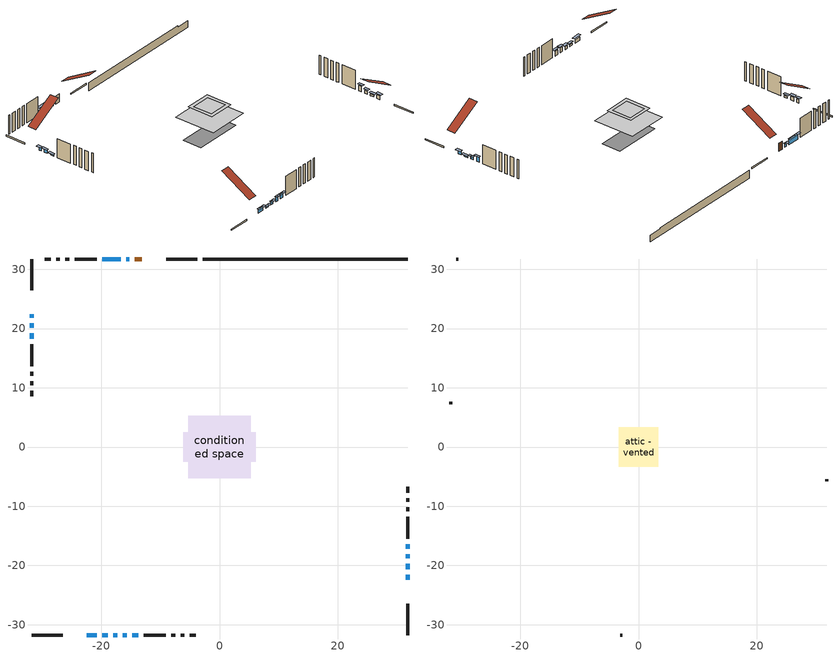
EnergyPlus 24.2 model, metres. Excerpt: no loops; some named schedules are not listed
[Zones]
conditioned space
 floor adiabatic (AdiabaticFloorConstruction): -5.23,-5.23 -5.23,5.23 5.23,5.23 5.23,-5.23 z2.89
 floor foundation (Slab1 construction): -6.13,-2.51 -6.13,2.51 6.13,2.51 6.13,-2.51 z-1.57
 wall outside (RimJoist1 construction): -3.74,31.73 -9.01,31.73 / -31.73,-31.73 -26.46,-31.73 / -31.73,31.73 -31.73,26.46 / 31.73,-31.73 31.73,-26.46 z0.45:0.75
 wall outside (AdiabaticWallConstruction 1): -13.1,31.73 -14.29,31.73 z0.45:2.48
 wall outside (AdiabaticWallConstruction): -31.73,22.37 -31.73,21.83 / -15.21,31.73 -15.75,31.73 z0.45:1.34; -22.37,-31.73 -20.74,-31.73 / -31.73,20.91 -31.73,20.09 / 31.73,-22.37 31.73,-21.55 z0.45:1.39; -19.81,-31.73 -18.9,-31.73 / 31.73,-20.63 31.73,-19.71 / -31.73,19.17 -31.73,18.25 z0.45:0.9; -17.97,-31.73 -17.22,-31.73 / 31.73,-18.78 31.73,-18.12 z0.45:1.24; -16.29,-31.73 -15.63,-31.73 / -14.7,-31.73 -13.73,-31.73 z0.45:1.65; 31.73,-17.19 31.73,-16.43 / -16.68,31.73 -19.78,31.73 z0.45:1.85
 wall outside (Wall1 construction): -20.71,31.73 -24.43,31.73 / -12.8,-31.73 -9.08,-31.73 / -31.73,17.32 -31.73,13.6 / 31.73,-15.5 31.73,-11.78 z0.45:5.33
 wall outside (Wall2 construction): -25.35,31.73 -26.02,31.73 / -8.15,-31.73 -7.49,-31.73 / -31.73,12.67 -31.73,12.01 / 31.73,-10.85 31.73,-10.19 z0.45:5.33
 wall outside (Wall3 construction): -26.95,31.73 -27.59,31.73 / -6.56,-31.73 -5.92,-31.73 / -31.73,11.08 -31.73,10.44 / 31.73,-9.26 31.73,-8.62 z0.45:5.33
 wall outside (Wall4 construction): -28.52,31.73 -29.49,31.73 / -4.99,-31.73 -4.02,-31.73 / -31.73,9.51 -31.73,8.53 / 31.73,-7.69 31.73,-6.72 z0.45:5.33
 wall foundation (FoundationWall1 construction): -2.81,31.73,-1.57 -2.81,31.73,0.45 28.28,31.73,0.45 28.28,31.73,0.1 31.73,31.73,0.1 31.73,31.73,-1.57
 window (WindowConstruction 9): -31.73,22.37 -31.73,21.83 z0.45:1.34
 window (WindowConstruction 6): -22.37,-31.73 -20.74,-31.73 z0.45:1.39
 window (WindowConstruction 7): -31.73,20.91 -31.73,20.09 z0.45:1.39
 window (WindowConstruction 8): 31.73,-22.37 31.73,-21.55 z0.45:1.39
 window (WindowConstruction 11): -19.81,-31.73 -18.9,-31.73 z0.45:0.9
 window (WindowConstruction 12): 31.73,-20.63 31.73,-19.71 z0.45:0.9
 window (WindowConstruction 13): -31.73,19.16 -31.73,18.25 z0.45:0.9
 window (WindowConstruction 10): -15.22,31.73 -15.75,31.73 z0.45:1.34
 window (WindowConstruction): -17.97,-31.73 -17.22,-31.73 z0.45:1.24
 window (WindowConstruction 1): -16.29,-31.73 -15.63,-31.73 z0.45:1.64
 window (WindowConstruction 2): 31.73,-18.78 31.73,-18.12 z0.45:1.24
 window (WindowConstruction 3): 31.73,-17.19 31.73,-16.43 z0.45:1.85
 window (WindowConstruction 4): -16.68,31.73 -19.78,31.73 z0.45:1.85
 window (WindowConstruction 5): -14.7,-31.73 -13.73,-31.73 z0.45:1.64
 door (Door): -13.1,31.73 -14.29,31.73 z0.45:2.48
 ceiling adiabatic (AdiabaticFloorConstruction): 5.23,-5.23 5.23,5.23 -5.23,5.23 -5.23,-5.23 z2.89
attic - vented
 floor to conditioned space (Floor1 construction Reversed): -2.47,-2.47 -2.47,2.47 2.47,2.47 2.47,-2.47 z5.33
 floor to conditioned space (Floor2 construction Reversed): -3.33,-3.33 -3.33,3.33 3.33,3.33 3.33,-3.33 z5.33
 wall outside (Wall5 construction): -30.42,31.73 -30.8,31.73 / -3.09,-31.73 -2.7,-31.73 / -31.73,7.61 -31.73,7.22 / 31.73,-5.79 31.73,-5.4 z0.45:5.33
 roof outside (Roof1 construction): -12.17,31.73,5.33 -12.17,24.02,9.83 -9.94,24.02,9.83 -9.94,31.73,5.33; -23.3,-31.73,5.33 -23.3,-24.02,9.83 -25.53,-24.02,9.83 -25.53,-31.73,5.33; -31.73,23.3,5.33 -24.02,23.3,9.83 -24.02,25.53,9.83 -31.73,25.53,5.33; 31.73,-23.3,5.33 24.02,-23.3,9.83 24.02,-25.53,9.83 31.73,-25.53,5.33
shading: -31.73,21.54 -31.73,22.67 -32.34,22.67 -32.34,21.54 z1.64; -20.44,-31.73 -22.67,-31.73 -22.67,-32.34 -20.44,-32.34 z1.69; -31.73,19.79 -31.73,21.2 -32.34,21.2 -32.34,19.79 z1.69; 31.73,-21.26 31.73,-22.67 32.34,-22.67 32.34,-21.26 z1.69; -18.6,-31.73 -20.11,-31.73 -20.11,-32.34 -18.6,-32.34 z1.19; 31.73,-19.41 31.73,-20.92 32.34,-20.92 32.34,-19.41 z1.19; -31.73,17.95 -31.73,19.46 -32.34,19.46 -32.34,17.95 z1.19; -16.05,31.73 -14.92,31.73 -14.92,32.34 -16.05,32.34 z1.64; -16.92,-31.73 -18.27,-31.73 -18.27,-32.34 -16.92,-32.34 z1.54; -15.33,-31.73 -16.59,-31.73 -16.59,-32.34 -15.33,-32.34 z1.94; 31.73,-17.82 31.73,-19.08 32.34,-19.08 32.34,-17.82 z1.54; 31.73,-16.13 31.73,-17.49 32.34,-17.49 32.34,-16.13 z2.14; -20.07,31.73 -16.38,31.73 -16.38,32.34 -20.07,32.34 z2.14; -13.43,-31.73 -15,-31.73 -15,-32.34 -13.43,-32.34 z1.94
[Building]
Building 1: Terrain=Suburbs
[Site:Location]
Summerside_PE: Latitude {deg}=46.44; Longitude {deg}=-63.84; Time Zone {hr}=-4; Elevation {m}=12; Keep Site Location Information=Yes
[Site:GroundTemperature:Shallow]
1.38966, -0.735561, -0.905757, 0.102771, 4.15145, 8.18127, 11.6749, 13.888, 14.0761, 12.276, 8.87149, 4.9653
[Site:WaterMainsTemperature]
Calculation Method=Schedule; Temperature Schedule=mains temperature schedule
[Material] Roughness=Rough; Thermal Absorptance=0.9
Name | Thickness {m} | Conductivity {W/m-K} | Density {kg/m3} | Specific Heat {J/kg-K} | Solar Absorptance | Visible Absorptance
asphalt or fiberglass shingles | 0.00635 | 0.162714 | 1121.4 | 1465.45 | 0.4 | 0.4
ceiling loosefill ins | 0.0846667 | 0.0480833 | 16.02 | 1046.75 | 0.7 | 0.7
ceiling stud and cavity | 0.1397 | 0.110344 | 65.682 | 1177.47 | 0.7 | 0.7
ceiling stud and cavity 1 | 0.1397 | 0.10943 | 65.682 | 1177.47 | 0.7 | 0.7
concrete 4.0 in. | 0.1016 | 1.803125 | 2242.8 | 837.4 | 0.7 | 0.7
concrete 8.0 in. | 0.2032 | 1.803125 | 2242.8 | 837.4 | 0.7 | 0.7
door material | 0.04445 | 0.0451087 | 512.64 | 1214.23 | 0.7 | 0.7
floor covering | 0.0127 | 0.0433444 | 54.468 | 1339.84 | 0.6 | 0.6
floor rigid ins; wall rigid ins 1 | 0.512978 | 0.029427 | 32.04 | 1214.23 | 0.7 | 0.7
floor stud and cavity | 0.1397 | 1.75129 | 37.0049 | 1207.88 | 0.7 | 0.7
furniture material conditioned space 1 | 0.1524 | 0.115458 | 640.8 | 1214.23 | 0.6 | 0.6
gypsum board | 0.0127 | 0.160291 | 801 | 837.4 | 0.6 | 0.6
gypsum board 1 | 0.00254 | 0.160291 | 801 | 837.4 | 0.6 | 0.6
osb sheathing 0.5 in. | 0.0127 | 0.115458 | 512.64 | 1214.23 | 0.7 | 0.7
osb sheathing 0.75 in. | 0.01905 | 0.115458 | 512.64 | 1214.23 | 0.7 | 0.7
osb sheathing 2.0 in. | 0.0508 | 0.115458 | 512.64 | 1214.23 | 0.7 | 0.7
rim joist rigid ins | 0.103632 | 0.029427 | 32.04 | 1214.23 | 0.7 | 0.7
rim joist stud and cavity | 0.0508 | 0.710944 | 125.044 | 1163.47 | 0.6 | 0.6
wall rigid ins | 0.051816 | 0.029427 | 32.04 | 1214.23 | 0.7 | 0.7
wall stud and cavity | 0.1397 | 0.244877 | 139.0536 | 1170.24 | 0.7 | 0.7
wall stud and cavity 1 | 0.1397 | 0.248715 | 139.0536 | 1170.24 | 0.7 | 0.7
wall stud and cavity 2 | 0.0889 | 0.400008 | 50.32683 | 1063.81 | 0.7 | 0.7
wall stud and cavity 3 | 0.1397 | 0.240424 | 139.0536 | 1170.24 | 0.7 | 0.7
wall stud and cavity 4 | 0.0889 | 6.1454 | 50.32683 | 1063.81 | 0.6 | 0.6
wall stud and cavity 5 | 0.0889 | 0.380278 | 52.3479 | 1209.89 | 0.7 | 0.7
wall stud and cavity 6 | 0.0889 | 0.391764 | 83.0341 | 1211.67 | 0.7 | 0.7
wood siding | 0.0254 | 0.102417 | 544.68 | 1172.36 | 0.4 | 0.4
wood siding 1 | 0.00254 | 0.102417 | 544.68 | 1172.36 | 0.4 | 0.4
wood siding 2; wood siding 3; wood siding 4 | 0.0254 | 0.102417 | 544.68 | 1172.36 | 0.7 | 0.7
[WindowMaterial:SimpleGlazingSystem]
Name | U-Factor {W/m2-K} | Solar Heat Gain Coefficient
WindowMaterial | 3.04795 | 0.47
WindowMaterial 1 | 3.01445 | 0.5
WindowMaterial 2 | 3.05079 | 0.45
WindowMaterial 3 | 2.99571 | 0.54
WindowMaterial 4 | 2.958238 | 0.6
WindowMaterial 5 | 3.026374 | 0.5
WindowMaterial 6 | 2.992306 | 0.59
WindowMaterial 7 | 3.05363 | 0.42
[Construction]
AdiabaticFloorConstruction: floor stud and cavity, floor rigid ins, osb sheathing 0.75 in., floor covering
AdiabaticWallConstruction: wood siding 3, wall rigid ins 1, wall stud and cavity 5, gypsum board
AdiabaticWallConstruction 1: wood siding 4, wall rigid ins 1, wall stud and cavity 5, gypsum board
Door: door material
Floor1 construction Reversed: gypsum board, ceiling stud and cavity, ceiling loosefill ins
Floor2 construction Reversed: gypsum board, ceiling stud and cavity 1, ceiling loosefill ins
FoundationWall1 construction: concrete 8.0 in.
furniture construction conditioned space 1: furniture material conditioned space 1
PartitionWallConstruction: gypsum board, wall stud and cavity 6, gypsum board
RimJoist1 construction: wood siding 2, rim joist rigid ins, osb sheathing 2.0 in., rim joist stud and cavity
Roof1 construction: asphalt or fiberglass shingles
Slab1 construction: concrete 4.0 in.
Wall1 construction: wood siding, wall rigid ins, osb sheathing 0.5 in., wall stud and cavity, gypsum board
Wall2 construction: wood siding, wall rigid ins, osb sheathing 0.5 in., wall stud and cavity 1, gypsum board
Wall3 construction: wood siding 1, wall stud and cavity 2, gypsum board 1
Wall4 construction: wood siding, wall rigid ins, osb sheathing 0.5 in., wall stud and cavity 3, gypsum board
Wall5 construction: wood siding 1, wall stud and cavity 4
WindowConstruction: WindowMaterial
WindowConstruction 1: WindowMaterial 1
WindowConstruction 10; WindowConstruction 9: WindowMaterial 6
WindowConstruction 11; WindowConstruction 12; WindowConstruction 13: WindowMaterial 7
WindowConstruction 2: WindowMaterial 2
WindowConstruction 3; WindowConstruction 5: WindowMaterial 3
WindowConstruction 4: WindowMaterial 4
WindowConstruction 6; WindowConstruction 7; WindowConstruction 8: WindowMaterial 5
[Zone] Multiplier=1; Part of Total Floor Area=Yes
Name | Volume {m3}
attic - vented | 47.9656
conditioned space | 386.3
[Space]
Name | Zone | Volume {m3}
attic - vented 1 | attic - vented | 47.9656
conditioned space 1 | conditioned space | 386.3
[ZoneInfiltration:EffectiveLeakageArea]
infil attic - vented 1: Zone or Space=attic - vented 1; Schedule=Always On Discrete; Effective Air Leakage Area {cm2}=2360.23; Stack Coefficient=0.000651921; Wind Coefficient=1.72511e-05
[ZoneMixing]
whole house fan mix: Zone or Space=attic - vented; Schedule=Always On Continuous; Design Flow Rate Calculation Method=Flow/Zone; Design Flow Rate {m3/s}=0; Source Zone or Space=conditioned space
[SurfaceProperty:ExposedFoundationPerimeter]
Slab1: Exposed Perimeter Calculation Method=TotalExposedPerimeter; Total Exposed Perimeter {m}=34.543
[InternalMass] Zone or ZoneList=conditioned space; Space or SpaceList=conditioned space 1
Name | Construction | Surface Area {m2}
furniture mass conditioned space 1 | furniture construction conditioned space 1 | 68.4198
partition wall mass | PartitionWallConstruction | 171.05
[Lights]
interior lighting: Zone or ZoneList or Space or SpaceList=conditioned space 1; Schedule=interior lighting schedule; Design Level Calculation Method=LightingLevel; Lighting Level {W}=343.2; Return Air Fraction=0; Fraction Radiant=0.6; Fraction Visible=0.2; Fraction Replaceable=1
[People]
occupants: Zone or ZoneList or Space or SpaceList=conditioned space 1; Number of People Schedule=occupants schedule; Number of People Calculation Method=People; Number of People=3; Fraction Radiant=0.314171; Sensible Heat Fraction=0.56303; Activity Level Schedule=occupants activity schedule; Carbon Dioxide Generation Rate {m3/s-W}=0; Enable ASHRAE 55 Comfort Warnings=No; Mean Radiant Temperature Calculation Type=EnclosureAveraged
[ElectricEquipment] Zone or ZoneList or Space or SpaceList=conditioned space 1; Design Level Calculation Method=EquipmentLevel
Name | Schedule | Design Level {W} | Fraction Latent | Fraction Radiant | Fraction Lost
clothes dryer | clothes dryer schedule | 140.772 | 0.015 | 0.081 | 0.85
clothes washer | clothes washer schedule | 32.1985 | 0.03 | 0.162 | 0.7
cooking range | cooking range schedule | 215.147 | 0.08 | 0.432 | 0.2
dishwasher | dishwasher schedule | 66.8632 | 0.3 | 0.18 | 0.4
fridge | fridge schedule | 72.9452 | 0 | 0.6 | 0
mech vent bath fan 0 | mech vent bath fan 0 schedule | 25.1 | 0 | 0 | 1
mech vent house fan | mech vent house fan schedule | 0 | 0 | 0 | 1
mech vent house fan cfis | mech vent house fan cfis schedule | 0 | 0 | 0 | 0
misc plug loads | misc plug loads schedule | 494.7 | 0.045 | 0.513 | 0.1
whole house fan | Always On Discrete | 0 | 0 | 0 | 1
[OtherEquipment] Zone or ZoneList or Space or SpaceList=conditioned space 1; Design Level Calculation Method=EquipmentLevel
Name | Fuel Type | Schedule | Design Level {W} | Fraction Latent | Fraction Radiant | Fraction Lost
clothes dryer 1 | Electricity | clothes dryer schedule | 0 | 0.015 | 0.081 | 0.85
cooking range 1 | Electricity | cooking range schedule | 0 | 0.08 | 0.432 | 0.2
general water use latent | None | general water use schedule | 62.594 | 1 | 0 | 0
general water use sensible | None | general water use schedule | -61.6891 | 0 | 0.6 | 0
mech vent house fan latent load | None | Always On Discrete | 0 | 1 | 0 | 0
mech vent house fan sensible load | None | Always On Discrete | 0 | 0 | 0 | 0
water heater energy adjustment1 | Electricity | Always On Discrete | 0.01 | 0 | 0 | 1
[ZoneInfiltration:DesignFlowRate] Zone or ZoneList or Space or SpaceList=conditioned space 1; Schedule=Always On Discrete; Design Flow Rate Calculation Method=Flow/Zone; Design Flow Rate {m3/s}=0
infil flow; natural vent flow; whole house fan flow
[Foundation:Kiva]
Foundation Kiva 1: Initial Indoor Air Temperature {C}=18; Wall Height Above Grade {m}=0.450007; Wall Depth Below Slab {m}=0.2032
[Foundation:Kiva:Settings]
Soil Conductivity {W/m-K}=0.849921; Soil Density {kg/m3}=1842.3; Soil Specific Heat {J/kg-K}=418.7; Ground Solar Absorptivity=0.9; Ground Thermal Absorptivity=0.9; Ground Surface Roughness {m}=0.03; Far-Field Width {m}=40; Deep-Ground Boundary Condition=ZeroFlux; Deep-Ground Depth {m}=40; Minimum Cell Dimension {m}=0.2; Maximum Cell Growth Coefficient=3; Simulation Timestep=Timestep
[Exterior:Lights]
exterior lighting: Schedule=exterior lighting schedule; Design Level {W}=75.6
[Schedule:Constant]
Name | Hourly Value
Always On Continuous; mech vent house fan schedule; mech vent house fan cfis schedule; Always On Discrete | 1
occupants activity schedule | 117.228
fridge schedule | 0
[Schedule:Week:Daily]
interior lighting schedule Week Rule - Jan1-Jan27: interior lighting schedule day, interior lighting schedule day, interior lighting schedule day, interior lighting schedule day, interior lighting schedule day, interior lighting schedule day, interior lighting schedule day, interior lighting schedule default day, interior lighting schedule default day, interior lighting schedule default day, interior lighting schedule default day, interior lighting schedule default day
interior lighting schedule Week Rule - Jan28-Feb3: interior lighting schedule day, interior lighting schedule day, interior lighting schedule day, interior lighting schedule day, interior lighting schedule day 1, interior lighting schedule day 1, interior lighting schedule day 1, interior lighting schedule default day, interior lighting schedule default day, interior lighting schedule default day, interior lighting schedule default day, interior lighting schedule default day
interior lighting schedule Week Rule - Feb4-Feb24: interior lighting schedule day 1, interior lighting schedule day 1, interior lighting schedule day 1, interior lighting schedule day 1, interior lighting schedule day 1, interior lighting schedule day 1, interior lighting schedule day 1, interior lighting schedule default day, interior lighting schedule default day, interior lighting schedule default day, interior lighting schedule default day, interior lighting schedule default day
interior lighting schedule Week Rule - Feb25-Mar3: interior lighting schedule day 1, interior lighting schedule day 1, interior lighting schedule day 1, interior lighting schedule day 1, interior lighting schedule day 2, interior lighting schedule day 2, interior lighting schedule day 2, interior lighting schedule default day, interior lighting schedule default day, interior lighting schedule default day, interior lighting schedule default day, interior lighting schedule default day
interior lighting schedule Week Rule - Mar4-Mar31: interior lighting schedule day 2, interior lighting schedule day 2, interior lighting schedule day 2, interior lighting schedule day 2, interior lighting schedule day 2, interior lighting schedule day 2, interior lighting schedule day 2, interior lighting schedule default day, interior lighting schedule default day, interior lighting schedule default day, interior lighting schedule default day, interior lighting schedule default day
interior lighting schedule Week Rule - Apr1-Apr28: interior lighting schedule day 3, interior lighting schedule day 3, interior lighting schedule day 3, interior lighting schedule day 3, interior lighting schedule day 3, interior lighting schedule day 3, interior lighting schedule day 3, interior lighting schedule default day, interior lighting schedule default day, interior lighting schedule default day, interior lighting schedule default day, interior lighting schedule default day
interior lighting schedule Week Rule - Apr29-May5: interior lighting schedule day 3, interior lighting schedule day 3, interior lighting schedule day 4, interior lighting schedule day 4, interior lighting schedule day 4, interior lighting schedule day 4, interior lighting schedule day 4, interior lighting schedule default day, interior lighting schedule default day, interior lighting schedule default day, interior lighting schedule default day, interior lighting schedule default day
interior lighting schedule Week Rule - May6-May26: interior lighting schedule day 4, interior lighting schedule day 4, interior lighting schedule day 4, interior lighting schedule day 4, interior lighting schedule day 4, interior lighting schedule day 4, interior lighting schedule day 4, interior lighting schedule default day, interior lighting schedule default day, interior lighting schedule default day, interior lighting schedule default day, interior lighting schedule default day
interior lighting schedule Week Rule - May27-Jun2: interior lighting schedule day 4, interior lighting schedule day 4, interior lighting schedule day 4, interior lighting schedule day 4, interior lighting schedule day 4, interior lighting schedule day 5, interior lighting schedule day 5, interior lighting schedule default day, interior lighting schedule default day, interior lighting schedule default day, interior lighting schedule default day, interior lighting schedule default day
interior lighting schedule Week Rule - Jun3-Jun30: interior lighting schedule day 5, interior lighting schedule day 5, interior lighting schedule day 5, interior lighting schedule day 5, interior lighting schedule day 5, interior lighting schedule day 5, interior lighting schedule day 5, interior lighting schedule default day, interior lighting schedule default day, interior lighting schedule default day, interior lighting schedule default day, interior lighting schedule default day
interior lighting schedule Week Rule - Jul1-Jul28: interior lighting schedule day 6, interior lighting schedule day 6, interior lighting schedule day 6, interior lighting schedule day 6, interior lighting schedule day 6, interior lighting schedule day 6, interior lighting schedule day 6, interior lighting schedule default day, interior lighting schedule default day, interior lighting schedule default day, interior lighting schedule default day, interior lighting schedule default day
interior lighting schedule Week Rule - Jul29-Aug4: interior lighting schedule day 6, interior lighting schedule day 6, interior lighting schedule day 6, interior lighting schedule day 7, interior lighting schedule day 7, interior lighting schedule day 7, interior lighting schedule day 7, interior lighting schedule default day, interior lighting schedule default day, interior lighting schedule default day, interior lighting schedule default day, interior lighting schedule default day
interior lighting schedule Week Rule - Aug5-Aug25: interior lighting schedule day 7, interior lighting schedule day 7, interior lighting schedule day 7, interior lighting schedule day 7, interior lighting schedule day 7, interior lighting schedule day 7, interior lighting schedule day 7, interior lighting schedule default day, interior lighting schedule default day, interior lighting schedule default day, interior lighting schedule default day, interior lighting schedule default day
interior lighting schedule Week Rule - Aug26-Sep1: interior lighting schedule day 7, interior lighting schedule day 7, interior lighting schedule day 7, interior lighting schedule day 7, interior lighting schedule day 7, interior lighting schedule day 7, interior lighting schedule day 8, interior lighting schedule default day, interior lighting schedule default day, interior lighting schedule default day, interior lighting schedule default day, interior lighting schedule default day
interior lighting schedule Week Rule - Sep2-Sep29: interior lighting schedule day 8, interior lighting schedule day 8, interior lighting schedule day 8, interior lighting schedule day 8, interior lighting schedule day 8, interior lighting schedule day 8, interior lighting schedule day 8, interior lighting schedule default day, interior lighting schedule default day, interior lighting schedule default day, interior lighting schedule default day, interior lighting schedule default day
interior lighting schedule Week Rule - Sep30-Oct6: interior lighting schedule day 8, interior lighting schedule day 9, interior lighting schedule day 9, interior lighting schedule day 9, interior lighting schedule day 9, interior lighting schedule day 9, interior lighting schedule day 9, interior lighting schedule default day, interior lighting schedule default day, interior lighting schedule default day, interior lighting schedule default day, interior lighting schedule default day
interior lighting schedule Week Rule - Oct7-Oct27: interior lighting schedule day 9, interior lighting schedule day 9, interior lighting schedule day 9, interior lighting schedule day 9, interior lighting schedule day 9, interior lighting schedule day 9, interior lighting schedule day 9, interior lighting schedule default day, interior lighting schedule default day, interior lighting schedule default day, interior lighting schedule default day, interior lighting schedule default day
interior lighting schedule Week Rule - Oct28-Nov3: interior lighting schedule day 9, interior lighting schedule day 9, interior lighting schedule day 9, interior lighting schedule day 9, interior lighting schedule day 10, interior lighting schedule day 10, interior lighting schedule day 10, interior lighting schedule default day, interior lighting schedule default day, interior lighting schedule default day, interior lighting schedule default day, interior lighting schedule default day
interior lighting schedule Week Rule - Nov4-Nov24: interior lighting schedule day 10, interior lighting schedule day 10, interior lighting schedule day 10, interior lighting schedule day 10, interior lighting schedule day 10, interior lighting schedule day 10, interior lighting schedule day 10, interior lighting schedule default day, interior lighting schedule default day, interior lighting schedule default day, interior lighting schedule default day, interior lighting schedule default day
interior lighting schedule Week Rule - Nov25-Dec1: interior lighting schedule day 10, interior lighting schedule day 10, interior lighting schedule day 10, interior lighting schedule day 10, interior lighting schedule day 10, interior lighting schedule day 10, interior lighting schedule day 11, interior lighting schedule default day, interior lighting schedule default day, interior lighting schedule default day, interior lighting schedule default day, interior lighting schedule default day
interior lighting schedule Week Rule - Dec2-Dec31: interior lighting schedule day 11, interior lighting schedule day 11, interior lighting schedule day 11, interior lighting schedule day 11, interior lighting schedule day 11, interior lighting schedule day 11, interior lighting schedule day 11, interior lighting schedule default day, interior lighting schedule default day, interior lighting schedule default day, interior lighting schedule default day, interior lighting schedule default day
occupants schedule Week Rule - Jan1-Dec31: occupants schedule day, occupants schedule day, occupants schedule day, occupants schedule day, occupants schedule day, occupants schedule day, occupants schedule day, occupants schedule default day, occupants schedule default day, occupants schedule default day, occupants schedule default day, occupants schedule default day
clothes dryer schedule Week Rule - Jan1-Dec31: clothes dryer schedule day, clothes dryer schedule day, clothes dryer schedule day, clothes dryer schedule day, clothes dryer schedule day, clothes dryer schedule day, clothes dryer schedule day, clothes dryer schedule default day, clothes dryer schedule default day, clothes dryer schedule default day, clothes dryer schedule default day, clothes dryer schedule default day
clothes washer schedule Week Rule - Jan1-Dec31: clothes washer schedule day, clothes washer schedule day, clothes washer schedule day, clothes washer schedule day, clothes washer schedule day, clothes washer schedule day, clothes washer schedule day, clothes washer schedule default day, clothes washer schedule default day, clothes washer schedule default day, clothes washer schedule default day, clothes washer schedule default day
cooking range schedule Week Rule - Jan1-Dec31: cooking range schedule day, cooking range schedule day, cooking range schedule day, cooking range schedule day, cooking range schedule day, cooking range schedule day, cooking range schedule day, cooking range schedule default day, cooking range schedule default day, cooking range schedule default day, cooking range schedule default day, cooking range schedule default day
dishwasher schedule Week Rule - Jan1-Dec31: dishwasher schedule day, dishwasher schedule day, dishwasher schedule day, dishwasher schedule day, dishwasher schedule day, dishwasher schedule day, dishwasher schedule day, dishwasher schedule default day, dishwasher schedule default day, dishwasher schedule default day, dishwasher schedule default day, dishwasher schedule default day
mech vent bath fan 0 schedule Week Rule - Jan1-Dec31: mech vent bath fan 0 schedule day, mech vent bath fan 0 schedule day, mech vent bath fan 0 schedule day, mech vent bath fan 0 schedule day, mech vent bath fan 0 schedule day, mech vent bath fan 0 schedule day, mech vent bath fan 0 schedule day, mech vent bath fan 0 schedule default day, mech vent bath fan 0 schedule default day, mech vent bath fan 0 schedule default day, mech vent bath fan 0 schedule default day, mech vent bath fan 0 schedule default day
misc plug loads schedule Week Rule - Jan1-Dec31: misc plug loads schedule day, misc plug loads schedule day, misc plug loads schedule day, misc plug loads schedule day, misc plug loads schedule day, misc plug loads schedule day, misc plug loads schedule day, misc plug loads schedule default day, misc plug loads schedule default day, misc plug loads schedule default day, misc plug loads schedule default day, misc plug loads schedule default day
general water use schedule Week Rule - Jan1-Dec31: general water use schedule day, general water use schedule day, general water use schedule day, general water use schedule day, general water use schedule day, general water use schedule day, general water use schedule day, general water use schedule default day, general water use schedule default day, general water use schedule default day, general water use schedule default day, general water use schedule default day
exterior lighting schedule Week Rule - Jan1-Jan27: exterior lighting schedule day, exterior lighting schedule day, exterior lighting schedule day, exterior lighting schedule day, exterior lighting schedule day, exterior lighting schedule day, exterior lighting schedule day, exterior lighting schedule default day, exterior lighting schedule default day, exterior lighting schedule default day, exterior lighting schedule default day, exterior lighting schedule default day
exterior lighting schedule Week Rule - Jan28-Feb3: exterior lighting schedule day, exterior lighting schedule day, exterior lighting schedule day, exterior lighting schedule day, exterior lighting schedule day 1, exterior lighting schedule day 1, exterior lighting schedule day 1, exterior lighting schedule default day, exterior lighting schedule default day, exterior lighting schedule default day, exterior lighting schedule default day, exterior lighting schedule default day
exterior lighting schedule Week Rule - Feb4-Feb24: exterior lighting schedule day 1, exterior lighting schedule day 1, exterior lighting schedule day 1, exterior lighting schedule day 1, exterior lighting schedule day 1, exterior lighting schedule day 1, exterior lighting schedule day 1, exterior lighting schedule default day, exterior lighting schedule default day, exterior lighting schedule default day, exterior lighting schedule default day, exterior lighting schedule default day
exterior lighting schedule Week Rule - Feb25-Mar3: exterior lighting schedule day 1, exterior lighting schedule day 1, exterior lighting schedule day 1, exterior lighting schedule day 1, exterior lighting schedule day 2, exterior lighting schedule day 2, exterior lighting schedule day 2, exterior lighting schedule default day, exterior lighting schedule default day, exterior lighting schedule default day, exterior lighting schedule default day, exterior lighting schedule default day
exterior lighting schedule Week Rule - Mar4-Mar31: exterior lighting schedule day 2, exterior lighting schedule day 2, exterior lighting schedule day 2, exterior lighting schedule day 2, exterior lighting schedule day 2, exterior lighting schedule day 2, exterior lighting schedule day 2, exterior lighting schedule default day, exterior lighting schedule default day, exterior lighting schedule default day, exterior lighting schedule default day, exterior lighting schedule default day
exterior lighting schedule Week Rule - Apr1-Apr28: exterior lighting schedule day 3, exterior lighting schedule day 3, exterior lighting schedule day 3, exterior lighting schedule day 3, exterior lighting schedule day 3, exterior lighting schedule day 3, exterior lighting schedule day 3, exterior lighting schedule default day, exterior lighting schedule default day, exterior lighting schedule default day, exterior lighting schedule default day, exterior lighting schedule default day
exterior lighting schedule Week Rule - Apr29-May5: exterior lighting schedule day 3, exterior lighting schedule day 3, exterior lighting schedule day 4, exterior lighting schedule day 4, exterior lighting schedule day 4, exterior lighting schedule day 4, exterior lighting schedule day 4, exterior lighting schedule default day, exterior lighting schedule default day, exterior lighting schedule default day, exterior lighting schedule default day, exterior lighting schedule default day
exterior lighting schedule Week Rule - May6-May26: exterior lighting schedule day 4, exterior lighting schedule day 4, exterior lighting schedule day 4, exterior lighting schedule day 4, exterior lighting schedule day 4, exterior lighting schedule day 4, exterior lighting schedule day 4, exterior lighting schedule default day, exterior lighting schedule default day, exterior lighting schedule default day, exterior lighting schedule default day, exterior lighting schedule default day
exterior lighting schedule Week Rule - May27-Jun2: exterior lighting schedule day 4, exterior lighting schedule day 4, exterior lighting schedule day 4, exterior lighting schedule day 4, exterior lighting schedule day 4, exterior lighting schedule day 5, exterior lighting schedule day 5, exterior lighting schedule default day, exterior lighting schedule default day, exterior lighting schedule default day, exterior lighting schedule default day, exterior lighting schedule default day
exterior lighting schedule Week Rule - Jun3-Jun30: exterior lighting schedule day 5, exterior lighting schedule day 5, exterior lighting schedule day 5, exterior lighting schedule day 5, exterior lighting schedule day 5, exterior lighting schedule day 5, exterior lighting schedule day 5, exterior lighting schedule default day, exterior lighting schedule default day, exterior lighting schedule default day, exterior lighting schedule default day, exterior lighting schedule default day
exterior lighting schedule Week Rule - Jul1-Jul28: exterior lighting schedule day 6, exterior lighting schedule day 6, exterior lighting schedule day 6, exterior lighting schedule day 6, exterior lighting schedule day 6, exterior lighting schedule day 6, exterior lighting schedule day 6, exterior lighting schedule default day, exterior lighting schedule default day, exterior lighting schedule default day, exterior lighting schedule default day, exterior lighting schedule default day
exterior lighting schedule Week Rule - Jul29-Aug4: exterior lighting schedule day 6, exterior lighting schedule day 6, exterior lighting schedule day 6, exterior lighting schedule day 7, exterior lighting schedule day 7, exterior lighting schedule day 7, exterior lighting schedule day 7, exterior lighting schedule default day, exterior lighting schedule default day, exterior lighting schedule default day, exterior lighting schedule default day, exterior lighting schedule default day
exterior lighting schedule Week Rule - Aug5-Aug25: exterior lighting schedule day 7, exterior lighting schedule day 7, exterior lighting schedule day 7, exterior lighting schedule day 7, exterior lighting schedule day 7, exterior lighting schedule day 7, exterior lighting schedule day 7, exterior lighting schedule default day, exterior lighting schedule default day, exterior lighting schedule default day, exterior lighting schedule default day, exterior lighting schedule default day
exterior lighting schedule Week Rule - Aug26-Sep1: exterior lighting schedule day 7, exterior lighting schedule day 7, exterior lighting schedule day 7, exterior lighting schedule day 7, exterior lighting schedule day 7, exterior lighting schedule day 7, exterior lighting schedule day 8, exterior lighting schedule default day, exterior lighting schedule default day, exterior lighting schedule default day, exterior lighting schedule default day, exterior lighting schedule default day
exterior lighting schedule Week Rule - Sep2-Sep29: exterior lighting schedule day 8, exterior lighting schedule day 8, exterior lighting schedule day 8, exterior lighting schedule day 8, exterior lighting schedule day 8, exterior lighting schedule day 8, exterior lighting schedule day 8, exterior lighting schedule default day, exterior lighting schedule default day, exterior lighting schedule default day, exterior lighting schedule default day, exterior lighting schedule default day
[Schedule:Year]
interior lighting schedule: interior lighting schedule Week Rule - Jan1-Jan27, 1, 1, 1, 27, interior lighting schedule Week Rule - Jan28-Feb3, 1, 28, 2, 3, interior lighting schedule Week Rule - Feb4-Feb24, 2, 4, 2, 24, interior lighting schedule Week Rule - Feb25-Mar3, 2, 25, 3, 3, interior lighting schedule Week Rule - Mar4-Mar31, 3, 4, 3, 31, interior lighting schedule Week Rule - Apr1-Apr28, 4, 1, 4, 28, interior lighting schedule Week Rule - Apr29-May5, 4, 29, 5, 5, interior lighting schedule Week Rule - May6-May26, 5, 6, 5, 26, interior lighting schedule Week Rule - May27-Jun2, 5, 27, 6, 2, interior lighting schedule Week Rule - Jun3-Jun30, 6, 3, 6, 30, interior lighting schedule Week Rule - Jul1-Jul28, 7, 1, 7, 28, interior lighting schedule Week Rule - Jul29-Aug4, 7, 29, 8, 4, interior lighting schedule Week Rule - Aug5-Aug25, 8, 5, 8, 25, interior lighting schedule Week Rule - Aug26-Sep1, 8, 26, 9, 1, interior lighting schedule Week Rule - Sep2-Sep29, 9, 2, 9, 29, interior lighting schedule Week Rule - Sep30-Oct6, 9, 30, 10, 6, interior lighting schedule Week Rule - Oct7-Oct27, 10, 7, 10, 27, interior lighting schedule Week Rule - Oct28-Nov3, 10, 28, 11, 3, interior lighting schedule Week Rule - Nov4-Nov24, 11, 4, 11, 24, interior lighting schedule Week Rule - Nov25-Dec1, 11, 25, 12, 1, interior lighting schedule Week Rule - Dec2-Dec31, 12, 2, 12, 31
occupants schedule: occupants schedule Week Rule - Jan1-Dec31, 1, 1, 12, 31
clothes dryer schedule: clothes dryer schedule Week Rule - Jan1-Dec31, 1, 1, 12, 31
clothes washer schedule: clothes washer schedule Week Rule - Jan1-Dec31, 1, 1, 12, 31
cooking range schedule: cooking range schedule Week Rule - Jan1-Dec31, 1, 1, 12, 31
dishwasher schedule: dishwasher schedule Week Rule - Jan1-Dec31, 1, 1, 12, 31
mech vent bath fan 0 schedule: mech vent bath fan 0 schedule Week Rule - Jan1-Dec31, 1, 1, 12, 31
misc plug loads schedule: misc plug loads schedule Week Rule - Jan1-Dec31, 1, 1, 12, 31
general water use schedule: general water use schedule Week Rule - Jan1-Dec31, 1, 1, 12, 31
exterior lighting schedule: exterior lighting schedule Week Rule - Jan1-Jan27, 1, 1, 1, 27, exterior lighting schedule Week Rule - Jan28-Feb3, 1, 28, 2, 3, exterior lighting schedule Week Rule - Feb4-Feb24, 2, 4, 2, 24, exterior lighting schedule Week Rule - Feb25-Mar3, 2, 25, 3, 3, exterior lighting schedule Week Rule - Mar4-Mar31, 3, 4, 3, 31, exterior lighting schedule Week Rule - Apr1-Apr28, 4, 1, 4, 28, exterior lighting schedule Week Rule - Apr29-May5, 4, 29, 5, 5, exterior lighting schedule Week Rule - May6-May26, 5, 6, 5, 26, exterior lighting schedule Week Rule - May27-Jun2, 5, 27, 6, 2, exterior lighting schedule Week Rule - Jun3-Jun30, 6, 3, 6, 30, exterior lighting schedule Week Rule - Jul1-Jul28, 7, 1, 7, 28, exterior lighting schedule Week Rule - Jul29-Aug4, 7, 29, 8, 4, exterior lighting schedule Week Rule - Aug5-Aug25, 8, 5, 8, 25, exterior lighting schedule Week Rule - Aug26-Sep1, 8, 26, 9, 1, exterior lighting schedule Week Rule - Sep2-Sep29, 9, 2, 9, 29, exterior lighting schedule Week Rule - Sep30-Oct6, 9, 30, 10, 6, exterior lighting schedule Week Rule - Oct7-Oct27, 10, 7, 10, 27, exterior lighting schedule Week Rule - Oct28-Nov3, 10, 28, 11, 3, exterior lighting schedule Week Rule - Nov4-Nov24, 11, 4, 11, 24, exterior lighting schedule Week Rule - Nov25-Dec1, 11, 25, 12, 1, exterior lighting schedule Week Rule - Dec2-Dec31, 12, 2, 12, 31
[Schedule:Compact]
mains temperature schedule: Through: 01/01, For: AllDays, Until: 24:00, 6.13167, Through: 01/02, For: AllDays, Until: 24:00, 6.06056, Through: 01/03, For: AllDays, Until: 24:00, 5.99111, Through: 01/04, For: AllDays, Until: 24:00, 5.92278, Through: 01/05, For: AllDays, Until: 24:00, 5.85556, Through: 01/06, For: AllDays, Until: 24:00, 5.78944, Through: 01/07, For: AllDays, Until: 24:00, 5.725, Through: 01/08, For: AllDays, Until: 24:00, 5.66111, Through: 01/09, For: AllDays, Until: 24:00, 5.59833, Through: 01/10, For: AllDays, Until: 24:00, 5.53722, Through: 01/11, For: AllDays, Until: 24:00, 5.47722, Through: 01/12, For: AllDays, Until: 24:00, 5.41833, Through: 01/13, For: AllDays, Until: 24:00, 5.36111, Through: 01/14, For: AllDays, Until: 24:00, 5.305, Through: 01/15, For: AllDays, Until: 24:00, 5.25, Through: 01/16, For: AllDays, Until: 24:00, 5.19667, Through: 01/17, For: AllDays, Until: 24:00, 5.14444, Through: 01/18, For: AllDays, Until: 24:00, 5.09389, Through: 01/19, For: AllDays, Until: 24:00, 5.04444, Through: 01/20, For: AllDays, Until: 24:00, 4.99611, Through: 01/21, For: AllDays, Until: 24:00, 4.94944, Through: 01/22, For: AllDays, Until: 24:00, 4.90444, Through: 01/23, For: AllDays, Until: 24:00, 4.86056, Through: 01/24, For: AllDays, Until: 24:00, 4.81833, Through: 01/25, For: AllDays, Until: 24:00, 4.77778, Through: 01/26, For: AllDays, Until: 24:00, 4.73833, Through: 01/27, For: AllDays, Until: 24:00, 4.70056, Through: 01/28, For: AllDays, Until: 24:00, 4.66389, Through: 01/29, For: AllDays, Until: 24:00, 4.62889, Through: 01/30, For: AllDays, Until: 24:00, 4.59556, Through: 01/31, For: AllDays, Until: 24:00, 4.56389, Through: 02/01, For: AllDays, Until: 24:00, 4.53389, Through: 02/02, For: AllDays, Until: 24:00, 4.505, Through: 02/03, For: AllDays, Until: 24:00, 4.47778, Through: 02/04, For: AllDays, Until: 24:00, 4.45222, Through: 02/05, For: AllDays, Until: 24:00, 4.42778, Through: 02/06, For: AllDays, Until: 24:00, 4.40556, Through: 02/07, For: AllDays, Until: 24:00, 4.38444, Through: 02/08, For: AllDays, Until: 24:00, 4.36556, Through: 02/09, For: AllDays, Until: 24:00, 4.34778, Through: 02/10, For: AllDays, Until: 24:00, 4.33167, Through: 02/11, For: AllDays, Until: 24:00, 4.31722, Through: 02/12, For: AllDays, Until: 24:00, 4.30444, Through: 02/13, For: AllDays, Until: 24:00, 4.29278, Through: 02/14, For: AllDays, Until: 24:00, 4.28333, Through: 02/15, For: AllDays, Until: 24:00, 4.275, Through: 02/16, For: AllDays, Until: 24:00, 4.26889, Through: 02/17, For: AllDays, Until: 24:00, 4.26389, Through: 02/18, For: AllDays, Until: 24:00, 4.26111, Through: 02/19, For: AllDays, Until: 24:00, 4.25944, Through: 02/20, For: AllDays, Until: 24:00, 4.25944, Through: 02/21, For: AllDays, Until: 24:00, 4.26111, Through: 02/22, For: AllDays, Until: 24:00, 4.26444, Through: 02/23, For: AllDays, Until: 24:00, 4.26944, Through: 02/24, For: AllDays, Until: 24:00, 4.27611, Through: 02/25, For: AllDays, Until: 24:00, 4.28444, Through: 02/26, For: AllDays, Until: 24:00, 4.29444, Through: 02/27, For: AllDays, Until: 24:00, 4.30556, Through: 02/28, For: AllDays, Until: 24:00, 4.31889, Through: 03/01, For: AllDays, Until: 24:00, 4.33333, Through: 03/02, For: AllDays, Until: 24:00, 4.35, Through: 03/03, For: AllDays, Until: 24:00, 4.36778, Through: 03/04, For: AllDays, Until: 24:00, 4.38722, Through: 03/05, For: AllDays, Until: 24:00, 4.40833, Through: 03/06, For: AllDays, Until: 24:00, 4.43111, Through: 03/07, For: AllDays, Until: 24:00, 4.455, Through: 03/08, For: AllDays, Until: 24:00, 4.48111, Through: 03/09, For: AllDays, Until: 24:00, 4.50833, Through: 03/10, For: AllDays, Until: 24:00, 4.53722, Through: 03/11, For: AllDays, Until: 24:00, 4.56778, Through: 03/12, For: AllDays, Until: 24:00, 4.59944, Through: 03/13, For: AllDays, Until: 24:00, 4.63333, Through: 03/14, For: AllDays, Until: 24:00, 4.66833, Through: 03/15, For: AllDays, Until: 24:00, 4.705, Through: 03/16, For: AllDays, Until: 24:00, 4.74278, Through: 03/17, For: AllDays, Until: 24:00, 4.78222, Through: 03/18, For: AllDays, Until: 24:00, 4.82333, Through: 03/19, For: AllDays, Until: 24:00, 4.86611, Through: 03/20, For: AllDays, Until: 24:00, 4.91, Through: 03/21, For: AllDays, Until: 24:00, 4.955, Through: 03/22, For: AllDays, Until: 24:00, 5.00167, Through: 03/23, For: AllDays, Until: 24:00, 5.05, Through: 03/24, For: AllDays, Until: 24:00, 5.09944, Through: 03/25, For: AllDays, Until: 24:00, 5.15056, Through: 03/26, For: AllDays, Until: 24:00, 5.20278, Through: 03/27, For: AllDays, Until: 24:00, 5.25667, Through: 03/28, For: AllDays, Until: 24:00, 5.31167, Through: 03/29, For: AllDays, Until: 24:00, 5.36778, Through: 03/30, For: AllDays, Until: 24:00, 5.42556, Through: 03/31, For: AllDays, Until: 24:00, 5.48444, Through: 04/01, For: AllDays, Until: 24:00, 5.54444, Through: 04/02, For: AllDays, Until: 24:00, 5.60611, Through: 04/03, For: AllDays, Until: 24:00, 5.66889, Through: 04/04, For: AllDays, Until: 24:00, 5.73278, Through: 04/05, For: AllDays, Until: 24:00, 5.79778, Through: 04/06, For: AllDays, Until: 24:00, 5.86389, Through: 04/07, For: AllDays, Until: 24:00, 5.93111, Through: 04/08, For: AllDays, Until: 24:00, 5.99944, Through: 04/09, For: AllDays, Until: 24:00, 6.06944, Through: 04/10, For: AllDays, Until: 24:00, 6.14, Through: 04/11, For: AllDays, Until: 24:00, 6.21167, Through: 04/12, For: AllDays, Until: 24:00, 6.28444, Through: 04/13, For: AllDays, Until: 24:00, 6.35833, Through: 04/14, For: AllDays, Until: 24:00, 6.43333, Through: 04/15, For: AllDays, Until: 24:00, 6.50889, Through: 04/16, For: AllDays, Until: 24:00, 6.58611, Through: 04/17, For: AllDays, Until: 24:00, 6.66333, Through: 04/18, For: AllDays, Until: 24:00, 6.74222, Through: 04/19, For: AllDays, Until: 24:00, 6.82167, Through: 04/20, For: AllDays, Until: 24:00, 6.90222, Through: 04/21, For: AllDays, Until: 24:00, 6.98333, Through: 04/22, For: AllDays, Until: 24:00, 7.06556, Through: 04/23, For: AllDays, Until: 24:00, 7.14833, Through: 04/24, For: AllDays, Until: 24:00, 7.23222, Through: 04/25, For: AllDays, Until: 24:00, 7.31667, Through: 04/26, For: AllDays, Until: 24:00, 7.40167, Through: 04/27, For: AllDays, Until: 24:00, 7.48722, Through: 04/28, For: AllDays, Until: 24:00, 7.57389, Through: 04/29, For: AllDays, Until: 24:00, 7.66111, Through: 04/30, For: AllDays, Until: 24:00, 7.74889, Through: 05/01, For: AllDays, Until: 24:00, 7.83722, Through: 05/02, For: AllDays, Until: 24:00, 7.92611, Through: 05/03, For: AllDays, Until: 24:00, 8.01556, Through: 05/04, For: AllDays, Until: 24:00, 8.10556, Through: 05/05, For: AllDays, Until: 24:00, 8.19611, Through: 05/06, For: AllDays, Until: 24:00, 8.28667, Through: 05/07, For: AllDays, Until: 24:00, 8.37833, Through: 05/08, For: AllDays, Until: 24:00, 8.47, Through: 05/09, For: AllDays, Until: 24:00, 8.56222, Through: 05/10, For: AllDays, Until: 24:00, 8.65444, Through: 05/11, For: AllDays, Until: 24:00, 8.74722, Through: 05/12, For: AllDays, Until: 24:00, 8.84056, Through: 05/13, For: AllDays, Until: 24:00, 8.93389, Through: 05/14, For: AllDays, Until: 24:00, 9.02778, Through: 05/15, For: AllDays, Until: 24:00, 9.12167, Through: 05/16, For: AllDays, Until: 24:00, 9.21556, Through: 05/17, For: AllDays, Until: 24:00, 9.31, Through: 05/18, For: AllDays, Until: 24:00, 9.40389, Through: 05/19, For: AllDays, Until: 24:00, 9.49833, Through: 05/20, For: AllDays, Until: 24:00, 9.59278, Through: 05/21, For: AllDays, Until: 24:00, 9.68778, Through: 05/22, For: AllDays, Until: 24:00, 9.78222, Through: 05/23, For: AllDays, Until: 24:00, 9.87667, Through: 05/24, For: AllDays, Until: 24:00, 9.97111, Through: 05/25, For: AllDays, Until: 24:00, 10.0656, Through: 05/26, For: AllDays, Until: 24:00, 10.16, Through: 05/27, For: AllDays, Until: 24:00, 10.2544, Through: 05/28, For: AllDays, Until: 24:00, 10.3483, Through: 05/29, For: AllDays, Until: 24:00, 10.4422, Through: 05/30, For: AllDays, Until: 24:00, 10.5361, Through: 05/31, For: AllDays, Until: 24:00, 10.6294, Through: 06/01, For: AllDays, Until: 24:00, 10.7228, Through: 06/02, For: AllDays, Until: 24:00, 10.8161, Through: 06/03, For: AllDays, Until: 24:00, 10.9083, Through: 06/04, For: AllDays, Until: 24:00, 11.0011, Through: 06/05, For: AllDays, Until: 24:00, 11.0928, Through: 06/06, For: AllDays, Until: 24:00, 11.1844, Through: 06/07, For: AllDays, Until: 24:00, 11.2756, Through: 06/08, For: AllDays, Until: 24:00, 11.3661, Through: 06/09, For: AllDays, Until: 24:00, 11.4561, Through: 06/10, For: AllDays, Until: 24:00, 11.5461, Through: 06/11, For: AllDays, Until: 24:00, 11.635, Through: 06/12, For: AllDays, Until: 24:00, 11.7239, Through: 06/13, For: AllDays, Until: 24:00, 11.8117, Through: 06/14, For: AllDays, Until: 24:00, 11.8994, Through: 06/15, For: AllDays, Until: 24:00, 11.9861, Through: 06/16, For: AllDays, Until: 24:00, 12.0722, Through: 06/17, For: AllDays, Until: 24:00, 12.1572, Through: 06/18, For: AllDays, Until: 24:00, 12.2422, Through: 06/19, For: AllDays, Until: 24:00, 12.3261, Through: 06/20, For: AllDays, Until: 24:00, 12.4094, Through: 06/21, For: AllDays, Until: 24:00, 12.4917, Through: 06/22, For: AllDays, Until: 24:00, 12.5733, Through: 06/23, For: AllDays, Until: 24:00, 12.6544, Through: 06/24, For: AllDays, Until: 24:00, 12.7339, Through: 06/25, For: AllDays, Until: 24:00, 12.8133, Through: 06/26, For: AllDays, Until: 24:00, 12.8911, Through: 06/27, For: AllDays, Until: 24:00, 12.9683, Through: 06/28, For: AllDays, Until: 24:00, 13.045, Through: 06/29, For: AllDays, Until: 24:00, 13.12, Through: 06/30, For: AllDays, Until: 24:00, 13.1944, Through: 07/01, For: AllDays, Until: 24:00, 13.2678, Through: 07/02, For: AllDays, Until: 24:00, 13.34, Through: 07/03, For: AllDays, Until: 24:00, 13.4111, Through: 07/04, For: AllDays, Until: 24:00, 13.4811, Through: 07/05, For: AllDays, Until: 24:00, 13.55, Through: 07/06, For: AllDays, Until: 24:00, 13.6178, Through: 07/07, For: AllDays, Until: 24:00, 13.6844, Through: 07/08, For: AllDays, Until: 24:00, 13.75, Through: 07/09, For: AllDays, Until: 24:00, 13.8144, Through: 07/10, For: AllDays, Until: 24:00, 13.8778, Through: 07/11, For: AllDays, Until: 24:00, 13.94, Through: 07/12, For: AllDays, Until: 24:00, 14.0006, Through: 07/13, For: AllDays, Until: 24:00, 14.06, Through: 07/14, For: AllDays, Until: 24:00, 14.1183, Through: 07/15, For: AllDays, Until: 24:00, 14.175, Through: 07/16, For: AllDays, Until: 24:00, 14.2306, Through: 07/17, For: AllDays, Until: 24:00, 14.285, Through: 07/18, For: AllDays, Until: 24:00, 14.3378, Through: 07/19, For: AllDays, Until: 24:00, 14.3894, Through: 07/20, For: AllDays, Until: 24:00, 14.4394, Through: 07/21, For: AllDays, Until: 24:00, 14.4883, Through: 07/22, For: AllDays, Until: 24:00, 14.5356, Through: 07/23, For: AllDays, Until: 24:00, 14.5817, Through: 07/24, For: AllDays, Until: 24:00, 14.6261, Through: 07/25, For: AllDays, Until: 24:00, 14.6694, Through: 07/26, For: AllDays, Until: 24:00, 14.7111, Through: 07/27, For: AllDays, Until: 24:00, 14.7511, Through: 07/28, For: AllDays, Until: 24:00, 14.79, Through: 07/29, For: AllDays, Until: 24:00, 14.8272, Through: 07/30, For: AllDays, Until: 24:00, 14.8628, Through: 07/31, For: AllDays, Until: 24:00, 14.8967, Through: 08/01, For: AllDays, Until: 24:00, 14.9294, Through: 08/02, For: AllDays, Until: 24:00, 14.9606, Through: 08/03, For: AllDays, Until: 24:00, 14.9906, Through: 08/04, For: AllDays, Until: 24:00, 15.0183, Through: 08/05, For: AllDays, Until: 24:00, 15.045, Through: 08/06, For: AllDays, Until: 24:00, 15.07, Through: 08/07, For: AllDays, Until: 24:00, 15.0933, Through: 08/08, For: AllDays, Until: 24:00, 15.115, Through: 08/09, For: AllDays, Until: 24:00, 15.135, Through: 08/10, For: AllDays, Until: 24:00, 15.1539, Through: 08/11, For: AllDays, Until: 24:00, 15.1706, Through: 08/12, For: AllDays, Until: 24:00, 15.1861, Through: 08/13, For: AllDays, Until: 24:00, 15.2, Through: 08/14, For: AllDays, Until: 24:00, 15.2122, Through: 08/15, For: AllDays, Until: 24:00, 15.2228, Through: 08/16, For: AllDays, Until: 24:00, 15.2317, Through: 08/17, For: AllDays, Until: 24:00, 15.2389, Through: 08/18, For: AllDays, Until: 24:00, 15.2444, Through: 08/19, For: AllDays, Until: 24:00, 15.2483, Through: 08/20, For: AllDays, Until: 24:00, 15.2511, Through: 08/21, For: AllDays, Until: 24:00, 15.2517, Through: 08/22, For: AllDays, Until: 24:00, 15.2511, Through: 08/23, For: AllDays, Until: 24:00, 15.2483, Through: 08/24, For: AllDays, Until: 24:00, 15.2444, Through: 08/25, For: AllDays, Until: 24:00, 15.2389, Through: 08/26, For: AllDays, Until: 24:00, 15.2317, Through: 08/27, For: AllDays, Until: 24:00, 15.2222, Through: 08/28, For: AllDays, Until: 24:00, 15.2117, Through: 08/29, For: AllDays, Until: 24:00, 15.1994, Through: 08/30, For: AllDays, Until: 24:00, 15.1861, Through: 08/31, For: AllDays, Until: 24:00, 15.1706, Through: 09/01, For: AllDays, Until: 24:00, 15.1533, Through: 09/02, For: AllDays, Until: 24:00, 15.135, Through: 09/03, For: AllDays, Until: 24:00, 15.1144, Through: 09/04, For: AllDays, Until: 24:00, 15.0928, Through: 09/05, For: AllDays, Until: 24:00, 15.0694, Through: 09/06, For: AllDays, Until: 24:00, 15.0444, Through: 09/07, For: AllDays, Until: 24:00, 15.0183, Through: 09/08, For: AllDays, Until: 24:00, 14.99, Through: 09/09, For: AllDays, Until: 24:00, 14.9606, Through: 09/10, For: AllDays, Until: 24:00, 14.9294, Through: 09/11, For: AllDays, Until: 24:00, 14.8967, Through: 09/12, For: AllDays, Until: 24:00, 14.8622, Through: 09/13, For: AllDays, Until: 24:00, 14.8267, Through: 09/14, For: AllDays, Until: 24:00, 14.7894, Through: 09/15, For: AllDays, Until: 24:00, 14.7506, Through: 09/16, For: AllDays, Until: 24:00, 14.7106, Through: 09/17, For: AllDays, Until: 24:00, 14.6689, Through: 09/18, For: AllDays, Until: 24:00, 14.6256, Through: 09/19, For: AllDays, Until: 24:00, 14.5811, Through: 09/20, For: AllDays, Until: 24:00, 14.535, Through: 09/21, For: AllDays, Until: 24:00, 14.4878, Through: 09/22, For: AllDays, Until: 24:00, 14.4389, Through: 09/23, For: AllDays, Until: 24:00, 14.3889, Through: 09/24, For: AllDays, Until: 24:00, 14.3372, Through: 09/25, For: AllDays, Until: 24:00, 14.2844, Through: 09/26, For: AllDays, Until: 24:00, 14.23, Through: 09/27, For: AllDays, Until: 24:00, 14.1744, Through: 09/28, For: AllDays, Until: 24:00, 14.1178, Through: 09/29, For: AllDays, Until: 24:00, 14.0594, Through: 09/30, For: AllDays, Until: 24:00, 14, Through: 10/01, For: AllDays, Until: 24:00, 13.9394, Through: 10/02, For: AllDays, Until: 24:00, 13.8772, Through: 10/03, For: AllDays, Until: 24:00, 13.8139, Through: 10/04, For: AllDays, Until: 24:00, 13.75, Through: 10/05, For: AllDays, Until: 24:00, 13.6844, Through: 10/06, For: AllDays, Until: 24:00, 13.6172, Through: 10/07, For: AllDays, Until: 24:00, 13.5494, Through: 10/08, For: AllDays, Until: 24:00, 13.4806, Through: 10/09, For: AllDays, Until: 24:00, 13.4106, Through: 10/10, For: AllDays, Until: 24:00, 13.3394, Through: 10/11, For: AllDays, Until: 24:00, 13.2672, Through: 10/12, For: AllDays, Until: 24:00, 13.1939, Through: 10/13, For: AllDays, Until: 24:00, 13.1194, Through: 10/14, For: AllDays, Until: 24:00, 13.0444, Through: 10/15, For: AllDays, Until: 24:00, 12.9678, Through: 10/16, For: AllDays, Until: 24:00, 12.8906, Through: 10/17, For: AllDays, Until: 24:00, 12.8128, Through: 10/18, For: AllDays, Until: 24:00, 12.7333, Through: 10/19, For: AllDays, Until: 24:00, 12.6533, Through: 10/20, For: AllDays, Until: 24:00, 12.5728, Through: 10/21, For: AllDays, Until: 24:00, 12.4911, Through: 10/22, For: AllDays, Until: 24:00, 12.4089, Through: 10/23, For: AllDays, Until: 24:00, 12.3256, Through: 10/24, For: AllDays, Until: 24:00, 12.2417, Through: 10/25, For: AllDays, Until: 24:00, 12.1567, Through: 10/26, For: AllDays, Until: 24:00, 12.0711, Through: 10/27, For: AllDays, Until: 24:00, 11.985, Through: 10/28, For: AllDays, Until: 24:00, 11.8983, Through: 10/29, For: AllDays, Until: 24:00, 11.8111, Through: 10/30, For: AllDays, Until: 24:00, 11.7228, Through: 10/31, For: AllDays, Until: 24:00, 11.6344, Through: 11/01, For: AllDays, Until: 24:00, 11.545, Through: 11/02, For: AllDays, Until: 24:00, 11.4556, Through: 11/03, For: AllDays, Until: 24:00, 11.3656, Through: 11/04, For: AllDays, Until: 24:00, 11.2744, Through: 11/05, For: AllDays, Until: 24:00, 11.1833, Through: 11/06, For: AllDays, Until: 24:00, 11.0922, Through: 11/07, For: AllDays, Until: 24:00, 11, Through: 11/08, For: AllDays, Until: 24:00, 10.9078, Through: 11/09, For: AllDays, Until: 24:00, 10.815, Through: 11/10, For: AllDays, Until: 24:00, 10.7222, Through: 11/11, For: AllDays, Until: 24:00, 10.6289, Through: 11/12, For: AllDays, Until: 24:00, 10.5356, Through: 11/13, For: AllDays, Until: 24:00, 10.4417, Through: 11/14, For: AllDays, Until: 24:00, 10.3478, Through: 11/15, For: AllDays, Until: 24:00, 10.2539, Through: 11/16, For: AllDays, Until: 24:00, 10.1594, Through: 11/17, For: AllDays, Until: 24:00, 10.065, Through: 11/18, For: AllDays, Until: 24:00, 9.97056, Through: 11/19, For: AllDays, Until: 24:00, 9.87611, Through: 11/20, For: AllDays, Until: 24:00, 9.78111, Through: 11/21, For: AllDays, Until: 24:00, 9.68667, Through: 11/22, For: AllDays, Until: 24:00, 9.59222, Through: 11/23, For: AllDays, Until: 24:00, 9.49778, Through: 11/24, For: AllDays, Until: 24:00, 9.40333, Through: 11/25, For: AllDays, Until: 24:00, 9.30889, Through: 11/26, For: AllDays, Until: 24:00, 9.215, Through: 11/27, For: AllDays, Until: 24:00, 9.12056, Through: 11/28, For: AllDays, Until: 24:00, 9.02667, Through: 11/29, For: AllDays, Until: 24:00, 8.93333, Through: 11/30, For: AllDays, Until: 24:00, 8.84, Through: 12/01, For: AllDays, Until: 24:00, 8.74667, Through: 12/02, For: AllDays, Until: 24:00, 8.65389, Through: 12/03, For: AllDays, Until: 24:00, 8.56111, Through: 12/04, For: AllDays, Until: 24:00, 8.46944, Through: 12/05, For: AllDays, Until: 24:00, 8.37722, Through: 12/06, For: AllDays, Until: 24:00, 8.28611, Through: 12/07, For: AllDays, Until: 24:00, 8.195, Through: 12/08, For: AllDays, Until: 24:00, 8.105, Through: 12/09, For: AllDays, Until: 24:00, 8.015, Through: 12/10, For: AllDays, Until: 24:00, 7.92556, Through: 12/11, For: AllDays, Until: 24:00, 7.83667, Through: 12/12, For: AllDays, Until: 24:00, 7.74833, Through: 12/13, For: AllDays, Until: 24:00, 7.66056, Through: 12/14, For: AllDays, Until: 24:00, 7.57333, Through: 12/15, For: AllDays, Until: 24:00, 7.48667, Through: 12/16, For: AllDays, Until: 24:00, 7.40111, Through: 12/17, For: AllDays, Until: 24:00, 7.31556, Through: 12/18, For: AllDays, Until: 24:00, 7.23111, Through: 12/19, For: AllDays, Until: 24:00, 7.14778, Through: 12/20, For: AllDays, Until: 24:00, 7.065, Through: 12/21, For: AllDays, Until: 24:00, 6.98278, Through: 12/22, For: AllDays, Until: 24:00, 6.90167, Through: 12/23, For: AllDays, Until: 24:00, 6.82111, Through: 12/24, For: AllDays, Until: 24:00, 6.74167, Through: 12/25, For: AllDays, Until: 24:00, 6.66278, Through: 12/26, For: AllDays, Until: 24:00, 6.585, Through: 12/27, For: AllDays, Until: 24:00, 6.50833, Through: 12/28, For: AllDays, Until: 24:00, 6.43278, Through: 12/29, For: AllDays, Until: 24:00, 6.35778, Through: 12/30, For: AllDays, Until: 24:00, 6.28389, Through: 12/31, For: AllDays, Until: 24:00, 6.21111
